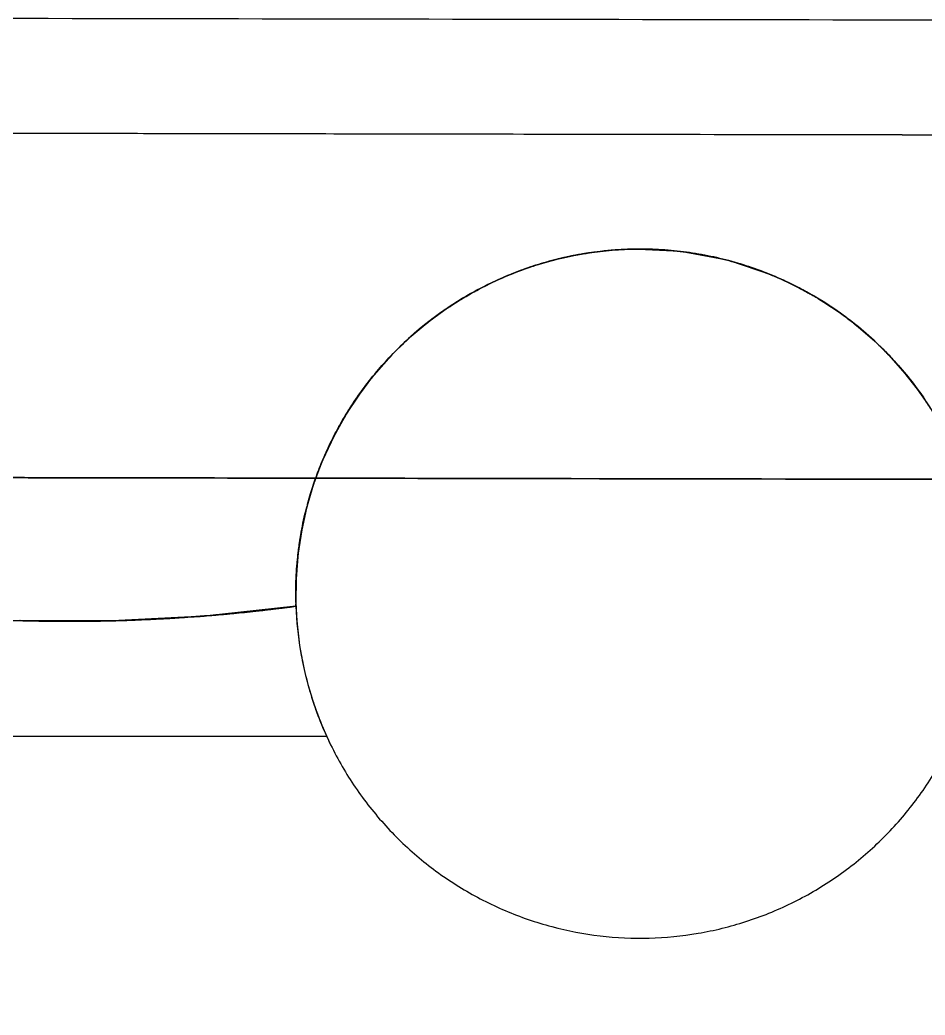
# Model space of a CAD drawing. Header units: metres. Extents: x -1161 to -1080, y 3 to 563.
# Drawn here: x -1093.566 to -1091.989, y 507.716 to 509.449 of the extents above; entities that cross this region are included whole.
import ezdxf

# ---------------------------------------------------------------- set-up
doc = ezdxf.new("R2010")
doc.units = ezdxf.units.M
doc.layers.add('A-GENM', color=7, linetype='Continuous', lineweight=35)

# ---------------------------------------------------------------- blocks, each defined once
blk = doc.blocks.new('CappingBeam_RS39A_CB04 - CappingBeam_RS39A_CB04-57951987-DRG-2873171 - BARRIER LAYOUT')
at = {"layer": 'A-GENM', "color": 253, "lineweight": 25, "true_color": 0xa3a3a3}
blk.add_open_spline([(109.4872, -4.711), (109.5435, -4.9245), (109.6562, -5.3515), (109.8816, -6.2056), (110.1633, -7.2733), (110.5014, -8.5546), (110.8394, -9.8358), (111.1775, -11.1169), (111.5155, -12.398), (111.8487, -13.6607), (112.0692, -14.4963), (112.177, -14.9048)], degree=3, knots=[0, 0, 0, 0, 0.0208333, 0.0416667, 0.0833333, 0.125, 0.1666667, 0.2083333, 0.25, 0.2916667, 0.3315316, 0.3315316, 0.3315316, 0.3315316], dxfattribs=at)
at = {"layer": 'A-GENM', "color": 9, "lineweight": 25, "true_color": 0xbebebe}
blk.add_open_spline([(111.8535, -13.6791), (111.9614, -14.0877), (112.0692, -14.4963), (112.177, -14.9048)], degree=3, dxfattribs=at)
blk = doc.blocks.new('Foundations-Piles - Px-1200-66435315-DRG-2873171 - BARRIER LAYOUT')
at = {"layer": 'A-GENM', "color": 9, "lineweight": 25, "true_color": 0xbebebe}
for start, end in [(98.1818, 106.3636), (98.474, 102.4106), (98.3595, 98.474), (90, 98.1818), (94.1903, 97.7989), (90.2678, 94.1903), (85.2604, 90), (85.9673, 89.6376), (85.2604, 85.9673), (82.0617, 85.2604), (49.0909, 85.2604), (77.7408, 81.4775), (106.3636, 114.5455), (106.6802, 114.5063), (106.555, 106.6802), (102.4106, 105.9618), (73.8555, 77.7408), (69.5094, 73.319), (65.6493, 69.5094), (114.5455, 122.7273), (115.2366, 122.3499), (114.5455, 115.2366), (61.2713, 65.1622), (57.4432, 61.2713), (122.7273, 130.9091), (122.7273, 125.0334), (122.3499, 122.7273), (53.0232, 57.0073), (125.0334, 130.9091), (49.237, 53.0232), (130.9091, 139.0909), (130.9091, 139.0909), (40.9091, 49.0332), (44.7599, 48.8545), (41.0308, 44.7599), (139.0909, 147.2727), (139.0909, 147.2727), (32.7273, 40.9091), (36.471, 40.7042), (32.8247, 36.471), (147.2727, 155.4545), (147.2727, 155.4545), (24.5455, 32.7273), (28.1348, 32.5566), (24.6185, 28.1348), (155.4545, 163.6364), (155.4545, 163.6364), (16.3636, 24.5455), (19.6943, 24.4122), (16.4123, 19.6943), (163.6364, 171.8182), (163.6364, 171.8182), (8.1818, 16.3636), (8.2309, 16.2711), (171.8182, 180), (171.8182, 180), (0, 8.1818), (0, 8.1818), (180, 188.1818), (180, 188.1818), (304.287, 0), (352.0318, 0), (188.1818, 196.3636), (188.1818, 196.3636), (349.383, 351.8182), (351.8507, 352.0318), (344.0627, 349.383), (196.3636, 204.5455), (196.3636, 204.5455), (340.8893, 343.5737), (343.7001, 344.0627), (336.0926, 340.8893), (204.5455, 212.7273), (204.5455, 212.7273), (332.75, 335.363), (335.4873, 336.0926), (328.1212, 332.6991), (212.7273, 220.9091), (212.7273, 220.9091), (324.61, 327.1535), (327.3162, 328.1212), (320.1484, 324.61), (220.9091, 229.0909), (220.9091, 229.0909), (316.5668, 318.9451), (319.1453, 320.1484), (312.1736, 316.5668), (310.9744, 312.1736), (229.0909, 237.2727), (229.0909, 237.2727), (308.5485, 310.7376), (304.287, 308.5485), (302.7273, 304.287), (302.8036, 304.1966), (237.2727, 245.4545), (237.2727, 245.4545), (294.5455, 302.7273), (296.2166, 300.545), (300.545, 302.531), (245.4545, 253.6364), (245.4545, 253.6364), (286.3636, 294.5455), (288.2326, 292.5512), (292.5512, 294.3251), (294.633, 296.2166), (286.4625, 288.2088), (253.6364, 261.0336), (253.6364, 261.8182), (278.1818, 286.3636), (280.1511, 284.5641), (284.5641, 286.12), (261.0336, 261.8182), (261.8182, 264.2124), (261.8182, 270), (264.2124, 268.889), (268.889, 270), (270, 278.1818), (270, 272.219), (272.219, 276.7535), (276.7535, 278.1818), (278.1818, 280.1511)]:
    blk.add_arc((0, 0), 0.6, start, end, dxfattribs=at)
at = {"layer": 'A-GENM', "color": 254, "lineweight": 25, "true_color": 0xd1d1d1}
for start, end in [(97.7989, 98.3595), (89.7105, 90.164), (81.8182, 81.9683), (81.4775, 81.8182), (105.9618, 106.555), (73.6364, 73.7727), (73.319, 73.6364), (65.1622, 65.4545), (57.0073, 57.2727), (48.8545, 49.0332), (40.7042, 40.9091), (32.5566, 32.7273), (24.4122, 24.5455), (318.9451, 319.0909), (310.7376, 310.9091), (302.6023, 302.7273), (294.3251, 294.5455), (286.12, 286.3636)]:
    blk.add_arc((0, 0), 0.6, start, end, dxfattribs=at)
blk = doc.blocks.new('Shotcrete Adaptive v1 - 1200 Dia Pile _ 2_000 Spacing-61394269-DRG-2873171 - BARRIER LAYOUT')
at = {"layer": 'A-GENM', "color": 9, "lineweight": 25, "true_color": 0xbebebe}
for p, q in [((-0.4546, 0.25), (0.4546, 0.25)), ((0.4546, 0.25), (-0.4546, 0.25))]:
    blk.add_line(p, q, dxfattribs=at)
for centre, radius, start, end in [((-1, 0), 0.6, 20.2506, 24.6243), ((-1, 0), 0.6, 20.2506, 24.6243), ((1, 0), 0.6, 155.3757, 156.256), ((1, 0), 0.6, 155.3757, 156.256), ((1, 0), 0.6, 156.256, 159.4284), ((1, 0), 0.6, 156.256, 159.4284), ((1, 0), 0.6, 159.4284, 164.1122), ((1, 0), 0.6, 159.4284, 164.1122), ((-1, 0), 0.6, 17.5708, 20.2506), ((-1, 0), 0.6, 17.5708, 20.2506), ((-1, 0), 0.6, 10.4552, 17.5708), ((-1, 0), 0.6, 10.4552, 17.5708), ((1, 0), 0.6, 164.1122, 165.1814), ((1, 0), 0.6, 164.1122, 165.1814), ((1, 0), 0.6, 165.2053, 167.4341), ((1, 0), 0.6, 165.2053, 167.4341), ((1, 0), 0.6, 167.4341, 171.9769), ((1, 0), 0.6, 167.4341, 171.9769), ((-1, 0), 0.6, 9.7254, 10.4552), ((-1, 0), 0.6, 9.7254, 10.4552), ((-1, 0), 0.6, 2.2116, 9.6825), ((-1, 0), 0.6, 2.2116, 9.6825), ((1, 0), 0.6, 171.9769, 173.3931), ((1, 0), 0.6, 171.9769, 173.3931), ((1, 0), 0.6, 173.7282, 175.3656), ((1, 0), 0.6, 173.7282, 175.3656), ((1, 0), 0.6, 173.41, 173.6668), ((1, 0), 0.6, 173.41, 173.6668), ((0, -2.95), 3, 94.6025, 97.6709), ((0, -2.95), 3, 94.3743, 94.7409), ((0, -2.95), 3, 88.4658, 94.6025), ((0, -2.95), 3, 91.3583, 91.6835), ((0, -2.95), 3, 88.3166, 88.6417), ((0, -2.95), 3, 82.3291, 88.4658), ((0, -2.95), 3, 85.2592, 85.6256), ((1, 0), 0.6, 175.3656, 177.7884), ((1, 0), 0.6, 175.3656, 177.7884), ((0, -2.95), 3, 97.3435, 97.6709), ((0, -2.95), 3, 82.3291, 82.6565)]:
    blk.add_arc(centre, radius, start, end, dxfattribs=at)
at = {"layer": 'A-GENM', "color": 254, "lineweight": 25, "true_color": 0xd1d1d1}
for start, end in [(94.8905, 96.2933), (94.7409, 94.8881), (93.5177, 94.3743), (92.1103, 93.5084), (91.6835, 92.1083), (88.6417, 91.3583), (87.8921, 88.3166), (86.4919, 87.8901), (85.6256, 86.4885), (85.1133, 85.2592), (83.7068, 85.1097), (96.3064, 97.3435), (82.6565, 83.6935)]:
    blk.add_arc((0, -2.95), 3, start, end, dxfattribs=at)
blk = doc.blocks.new('StitchPour_RS39A_05 - StitchPour_RS39A_05-60503718-DRG-2873171 - BARRIER LAYOUT')
at = {"layer": 'A-GENM', "color": 253, "lineweight": 25, "true_color": 0xa3a3a3}
for points, knots in [([(109.3269, -4.8872), (109.3722, -5.059), (109.4739, -5.4444), (109.6883, -6.2568), (109.97, -7.3246), (110.3081, -8.6059), (110.6461, -9.8872), (110.9842, -11.1684), (111.3223, -12.4497), (111.6554, -13.7122), (111.8759, -14.5478), (111.9837, -14.9562)], [0.004072, 0.004072, 0.004072, 0.004072, 0.0208333, 0.0416667, 0.0833333, 0.125, 0.1666667, 0.2083333, 0.25, 0.2916667, 0.3315159, 0.3315159, 0.3315159, 0.3315159]), ([(111.4038, -15.1103), (111.296, -14.7018), (111.0755, -13.8661), (110.686, -12.3898), (110.3197, -11.0016), (109.9816, -9.7203), (109.728, -8.7592), (109.4744, -7.7982), (109.2209, -6.8372), (108.9673, -5.8762), (108.7982, -5.2355), (108.7137, -4.9151)], [0.6684781, 0.6684781, 0.6684781, 0.6684781, 0.7083333, 0.75, 0.8125, 0.84375, 0.875, 0.90625, 0.9375, 0.96875, 1, 1, 1, 1])]:
    blk.add_open_spline(points, degree=3, knots=knots, dxfattribs=at)
at = {"layer": 'A-GENM', "color": 9, "lineweight": 25, "true_color": 0xbebebe}
for points in [[(110.9842, -11.1684), (111.0969, -11.5955), (111.2096, -12.0226), (111.3223, -12.4496)], [(110.622, -12.1474), (110.6621, -12.2994), (110.7022, -12.4514), (110.7423, -12.6033)], [(111.3223, -12.4496), (111.3387, -12.5119), (111.3551, -12.5741), (111.3715, -12.6363)], [(110.7423, -12.6033), (110.8117, -12.8663), (110.8811, -13.1292), (110.9505, -13.3922)], [(111.6134, -13.553), (111.6291, -13.6123), (111.6447, -13.6716), (111.6604, -13.7309)], [(111.0344, -13.7104), (111.0498, -13.7685), (111.0651, -13.8266), (111.0804, -13.8847)], [(111.6604, -13.7309), (111.7681, -14.1393), (111.8759, -14.5478), (111.9837, -14.9562)], [(111.0804, -13.8847), (111.1882, -14.2932), (111.296, -14.7018), (111.4038, -15.1103)]]:
    blk.add_open_spline(points, degree=3, dxfattribs=at)
at = {"layer": 'A-GENM', "color": 253, "lineweight": 25, "true_color": 0xa3a3a3}
for points in [[(111.3715, -12.6363), (111.4522, -12.9419), (111.5328, -13.2474), (111.6134, -13.553)], [(110.9505, -13.3922), (110.9784, -13.4983), (111.0064, -13.6044), (111.0344, -13.7104)]]:
    blk.add_open_spline(points, degree=3, dxfattribs=at)
blk = doc.blocks.new('T2DPAA-T2D-C3S-RS-M3D-100334_rvt-1-DRG-2873171 - BARRIER LAYOUT')
at = {"layer": 'A-GENM', "color": 9, "lineweight": 25, "true_color": 0xbebebe}
for p, q in [((-1092.5017, 509.0497), (-1092.5355, 509.0478)), ((-1092.4157, 509.0459), (-1092.4997, 509.0497)), ((-1092.6227, 509.0339), (-1092.6695, 509.0209)), ((-1092.5874, 509.0411), (-1092.6227, 509.0339)), ((-1092.5355, 509.0478), (-1092.5866, 509.0413)), ((-1092.3311, 509.0298), (-1092.4152, 509.0458)), ((-1092.671, 509.0204), (-1092.7059, 509.0078)), ((-1092.2544, 509.0037), (-1092.3311, 509.0298)), ((-1092.7059, 509.0078), (-1092.7496, 508.9885)), ((-1092.2522, 509.0028), (-1092.2544, 509.0037)), ((-1092.2269, 508.9915), (-1092.2522, 509.0028)), ((-1092.7507, 508.988), (-1092.7841, 508.9702)), ((-1092.7496, 508.9885), (-1092.7507, 508.988)), ((-1092.1818, 508.9676), (-1092.2269, 508.9915)), ((-1092.7841, 508.9702), (-1092.8217, 508.9467)), ((-1092.1778, 508.9652), (-1092.1818, 508.9676)), ((-1092.1497, 508.9474), (-1092.1778, 508.9652)), ((-1092.825, 508.9444), (-1092.8557, 508.9218)), ((-1092.8238, 508.9453), (-1092.825, 508.9444)), ((-1092.822, 508.9464), (-1092.8238, 508.9453)), ((-1092.1149, 508.922), (-1092.1497, 508.9474)), ((-1092.8557, 508.9218), (-1092.8885, 508.8941)), ((-1092.1093, 508.9176), (-1092.1149, 508.922)), ((-1092.0827, 508.8949), (-1092.1093, 508.9176)), ((-1092.0546, 508.8678), (-1092.0823, 508.8945)), ((-1092.8923, 508.8907), (-1092.9196, 508.8638)), ((-1092.891, 508.8919), (-1092.8923, 508.8907)), ((-1092.9196, 508.8638), (-1092.9493, 508.8302)), ((-1092.0481, 508.8609), (-1092.0546, 508.8678)), ((-1092.0237, 508.8334), (-1092.0481, 508.8609)), ((-1092.9512, 508.8278), (-1092.9744, 508.7973)), ((-1092.9499, 508.8294), (-1092.9512, 508.8278)), ((-1092.0023, 508.806), (-1092.0237, 508.8334)), ((-1091.9953, 508.7963), (-1092.0023, 508.806)), ((-1092.9744, 508.7973), (-1092.9989, 508.7599)), ((-1091.9872, 508.7845), (-1091.9953, 508.7963)), ((-1093.0005, 508.7572), (-1093.0191, 508.7236)), ((-1092.9993, 508.7592), (-1093.0005, 508.7572)), ((-1093.0191, 508.7236), (-1093.0382, 508.6826)), ((-1093.0392, 508.6803), (-1093.0503, 508.6514)), ((-1093.0382, 508.6826), (-1093.0392, 508.6803)), ((-1093.0503, 508.6514), (-1093.0528, 508.6444)), ((-1093.0528, 508.6444), (-1093.0643, 508.607)), ((-1093.0651, 508.604), (-1093.0655, 508.6023)), ((-1093.0748, 508.5612), (-1093.0814, 508.5169)), ((-1093.0846, 508.4759), (-1093.085, 508.4344)), ((-1093.0848, 508.4278), (-1093.2445, 508.4109)), ((-1093.085, 508.4344), (-1093.0849, 508.4329)), ((-1093.0849, 508.4323), (-1093.0849, 508.4311)), ((-1093.0849, 508.4311), (-1093.0848, 508.4278)), ((-1093.2445, 508.4109), (-1093.405, 508.4026)), ((-1093.405, 508.4026), (-1093.5656, 508.4029))]:
    blk.add_line(p, q, dxfattribs=at)
at = {"layer": 'A-GENM', "color": 9, "lineweight": 25, "true_color": 0xbebebe, "flags": 128}
for points in [[(-1093.0658, 508.6013), (-1093.0665, 508.5986), (-1093.0748, 508.5612)], [(-1093.0814, 508.5169), (-1093.0818, 508.5139), (-1093.0846, 508.4759)]]:
    blk.add_lwpolyline(points, dxfattribs=at)
at = {"layer": 'A-GENM', "color": 9, "lineweight": 25, "true_color": 0xbebebe}
for points, knots in [([(-1092.5845, 509.0416), (-1092.5713, 509.0439), (-1092.5438, 509.0475), (-1092.5161, 509.0493), (-1092.5018, 509.0497)], [0.77193265, 0.77193265, 0.77193265, 0.77193265, 0.80769231, 0.84615385, 0.84615385, 0.84615385, 0.84615385]), ([(-1092.7465, 508.99), (-1092.735, 508.9956), (-1092.7102, 509.0066), (-1092.6847, 509.016), (-1092.671, 509.0204)], [0.61969199, 0.61969199, 0.61969199, 0.61969199, 0.65384615, 0.69230769, 0.69230769, 0.69230769, 0.69230769]), ([(-1092.2118, 508.984), (-1092.2055, 508.9808), (-1092.197, 508.9762), (-1092.1886, 508.9715), (-1092.1864, 508.9702)], [-0.84210526, -0.84210526, -0.84210526, -0.84210526, -0.81578947, -0.80641053, -0.80641053, -0.80641053, -0.80641053]), ([(-1092.8876, 508.895), (-1092.8785, 508.9032), (-1092.8583, 508.9204), (-1092.8369, 508.9362), (-1092.8251, 508.9444)], [0.46731895, 0.46731895, 0.46731895, 0.46731895, 0.5, 0.53846154, 0.53846154, 0.53846154, 0.53846154]), ([(-1092.0513, 508.8643), (-1092.0484, 508.8613), (-1092.0324, 508.8441), (-1092.0173, 508.826), (-1092.0056, 508.8105)], [0.40596767, 0.40596767, 0.40596767, 0.40596767, 0.42105263, 0.49303471, 0.49303471, 0.49303471, 0.49303471]), ([(-1093.0212, 508.7196), (-1093.0179, 508.726), (-1093.0113, 508.7387), (-1093.0042, 508.7511), (-1093.0005, 508.7572)], [-0.73076923, -0.73076923, -0.73076923, -0.73076923, -0.71153846, -0.69243299, -0.69243299, -0.69243299, -0.69243299]), ([(-1093.0806, 508.5239), (-1093.0801, 508.5278), (-1093.0787, 508.5388), (-1093.0769, 508.5497), (-1093.0756, 508.5568)], [-0.91429237, -0.91429237, -0.91429237, -0.91429237, -0.90384615, -0.88461538, -0.88461538, -0.88461538, -0.88461538]), ([(-1093.4046, 508.4026), (-1093.3706, 508.4035), (-1093.3172, 508.4057), (-1093.2638, 508.4094), (-1093.2444, 508.4109)], [0.6004676, 0.6004676, 0.6004676, 0.6004676, 0.7272727, 0.8001832, 0.8001832, 0.8001832, 0.8001832])]:
    blk.add_open_spline(points, degree=3, knots=knots, dxfattribs=at)
at = {"layer": 'A-GENM', "color": 254, "lineweight": 25, "true_color": 0xd1d1d1}
for points in [[(-1092.5017, 509.0497), (-1092.5161, 509.0493), (-1092.5304, 509.0484), (-1092.5447, 509.047)], [(-1092.4586, 509.0493), (-1092.473, 509.05), (-1092.4874, 509.0501), (-1092.5017, 509.0497)], [(-1092.4157, 509.0459), (-1092.43, 509.0475), (-1092.4443, 509.0487), (-1092.4586, 509.0493)], [(-1092.6296, 509.0323), (-1092.6423, 509.0291), (-1092.6549, 509.0256), (-1092.6673, 509.0216)], [(-1092.5874, 509.0411), (-1092.6016, 509.0387), (-1092.6156, 509.0357), (-1092.6296, 509.0323)], [(-1092.5845, 509.0416), (-1092.5851, 509.0415), (-1092.5858, 509.0414), (-1092.5864, 509.0413)], [(-1092.5447, 509.047), (-1092.558, 509.0456), (-1092.5713, 509.0439), (-1092.5845, 509.0416)], [(-1092.3731, 509.0393), (-1092.3872, 509.042), (-1092.4014, 509.0442), (-1092.4157, 509.0459)], [(-1092.3311, 509.0298), (-1092.345, 509.0335), (-1092.359, 509.0367), (-1092.3731, 509.0393)], [(-1092.671, 509.0204), (-1092.6846, 509.016), (-1092.6981, 509.011), (-1092.7114, 509.0056)], [(-1092.6697, 509.0208), (-1092.6701, 509.0207), (-1092.6705, 509.0206), (-1092.671, 509.0204)], [(-1092.2903, 509.0174), (-1092.3037, 509.022), (-1092.3173, 509.0261), (-1092.3311, 509.0298)], [(-1092.2576, 509.0051), (-1092.2684, 509.0095), (-1092.2793, 509.0136), (-1092.2903, 509.0174)], [(-1092.7114, 509.0056), (-1092.7233, 509.0008), (-1092.735, 508.9956), (-1092.7465, 508.99)], [(-1092.2531, 509.0032), (-1092.2546, 509.0038), (-1092.2561, 509.0044), (-1092.2576, 509.0051)], [(-1092.2504, 509.0021), (-1092.2513, 509.0024), (-1092.2522, 509.0028), (-1092.2531, 509.0032)], [(-1092.2118, 508.984), (-1092.2245, 508.9905), (-1092.2374, 508.9965), (-1092.2504, 509.0021)], [(-1092.7507, 508.988), (-1092.7636, 508.9816), (-1092.7762, 508.9748), (-1092.7886, 508.9675)], [(-1092.7492, 508.9887), (-1092.7497, 508.9885), (-1092.7502, 508.9882), (-1092.7507, 508.988)], [(-1092.7465, 508.99), (-1092.7474, 508.9896), (-1092.7483, 508.9891), (-1092.7492, 508.9887)], [(-1092.1864, 508.9702), (-1092.1947, 508.975), (-1092.2032, 508.9796), (-1092.2118, 508.984)], [(-1092.7886, 508.9675), (-1092.7994, 508.9612), (-1092.8101, 508.9545), (-1092.8205, 508.9475)], [(-1092.1795, 508.9662), (-1092.1818, 508.9676), (-1092.1841, 508.9689), (-1092.1864, 508.9702)], [(-1092.1745, 508.9632), (-1092.1762, 508.9642), (-1092.1778, 508.9652), (-1092.1795, 508.9662)], [(-1092.1389, 508.9399), (-1092.1505, 508.9481), (-1092.1624, 508.9559), (-1092.1745, 508.9632)], [(-1092.825, 508.9444), (-1092.8368, 508.9363), (-1092.8484, 508.9277), (-1092.8596, 508.9188)], [(-1092.8233, 508.9456), (-1092.8239, 508.9452), (-1092.8244, 508.9448), (-1092.825, 508.9444)], [(-1092.822, 508.9464), (-1092.8225, 508.9461), (-1092.8229, 508.9459), (-1092.8233, 508.9456)], [(-1092.8205, 508.9475), (-1092.8209, 508.9472), (-1092.8213, 508.9469), (-1092.8218, 508.9466)], [(-1092.1196, 508.9256), (-1092.1259, 508.9305), (-1092.1323, 508.9353), (-1092.1389, 508.9399)], [(-1092.8596, 508.9188), (-1092.8692, 508.9111), (-1092.8785, 508.9032), (-1092.8876, 508.8949)], [(-1092.1118, 508.9196), (-1092.1144, 508.9216), (-1092.117, 508.9236), (-1092.1196, 508.9256)], [(-1092.1049, 508.914), (-1092.1072, 508.9159), (-1092.1095, 508.9177), (-1092.1118, 508.9196)], [(-1092.0729, 508.8858), (-1092.0832, 508.8956), (-1092.0939, 508.905), (-1092.1049, 508.914)], [(-1092.8905, 508.8923), (-1092.8911, 508.8918), (-1092.8917, 508.8912), (-1092.8922, 508.8907)], [(-1092.8876, 508.8949), (-1092.8882, 508.8944), (-1092.8887, 508.894), (-1092.8892, 508.8935)], [(-1092.8922, 508.8907), (-1092.9028, 508.881), (-1092.913, 508.8708), (-1092.9228, 508.8604)], [(-1092.0589, 508.8721), (-1092.0635, 508.8767), (-1092.0682, 508.8813), (-1092.0729, 508.8858)], [(-1092.9228, 508.8604), (-1092.931, 508.8516), (-1092.939, 508.8426), (-1092.9467, 508.8333)], [(-1092.0513, 508.8643), (-1092.0538, 508.8669), (-1092.0563, 508.8695), (-1092.0589, 508.8721)], [(-1092.043, 508.8554), (-1092.0457, 508.8584), (-1092.0485, 508.8614), (-1092.0513, 508.8643)], [(-1092.0153, 508.823), (-1092.0241, 508.8341), (-1092.0334, 508.845), (-1092.043, 508.8554)], [(-1092.9511, 508.8279), (-1092.9602, 508.8168), (-1092.9688, 508.8053), (-1092.977, 508.7935)], [(-1092.9494, 508.83), (-1092.95, 508.8293), (-1092.9506, 508.8286), (-1092.9511, 508.8279)], [(-1092.9467, 508.8333), (-1092.9472, 508.8328), (-1092.9476, 508.8322), (-1092.9481, 508.8316)], [(-1092.0056, 508.8105), (-1092.0088, 508.8147), (-1092.012, 508.8189), (-1092.0153, 508.823)], [(-1091.999, 508.8015), (-1092.0012, 508.8045), (-1092.0034, 508.8075), (-1092.0056, 508.8105)], [(-1092.977, 508.7935), (-1092.9838, 508.7839), (-1092.9903, 508.774), (-1092.9964, 508.764)], [(-1091.99, 508.7887), (-1091.9929, 508.793), (-1091.9959, 508.7972), (-1091.999, 508.8015)], [(-1093.0004, 508.7574), (-1093.0078, 508.745), (-1093.0147, 508.7324), (-1093.0211, 508.7196)], [(-1092.9989, 508.7599), (-1092.9994, 508.7591), (-1092.9999, 508.7582), (-1093.0004, 508.7574)], [(-1092.9964, 508.764), (-1092.9971, 508.7628), (-1092.9979, 508.7616), (-1092.9986, 508.7604)], [(-1093.0211, 508.7196), (-1093.0263, 508.7093), (-1093.0312, 508.6988), (-1093.0358, 508.6882)], [(-1093.0358, 508.6882), (-1093.0365, 508.6867), (-1093.0372, 508.6851), (-1093.0378, 508.6835)], [(-1093.0392, 508.6803), (-1093.0432, 508.6706), (-1093.047, 508.6609), (-1093.0505, 508.651)], [(-1093.0378, 508.6835), (-1093.0383, 508.6825), (-1093.0387, 508.6815), (-1093.0391, 508.6805)], [(-1093.0505, 508.651), (-1093.0555, 508.6368), (-1093.0601, 508.6223), (-1093.0641, 508.6077)], [(-1093.0665, 508.5986), (-1093.0728, 508.5741), (-1093.0775, 508.5491), (-1093.0806, 508.5239)], [(-1093.0655, 508.6024), (-1093.0658, 508.6012), (-1093.0661, 508.6), (-1093.0664, 508.5988)], [(-1093.0643, 508.607), (-1093.0644, 508.6064), (-1093.0645, 508.6059), (-1093.0647, 508.6054)], [(-1093.0818, 508.5139), (-1093.0844, 508.4889), (-1093.0856, 508.4637), (-1093.0851, 508.4386)], [(-1093.0813, 508.5181), (-1093.0814, 508.5168), (-1093.0816, 508.5154), (-1093.0817, 508.5141)], [(-1093.0806, 508.5239), (-1093.0808, 508.522), (-1093.0811, 508.52), (-1093.0813, 508.5181)], [(-1093.0848, 508.4281), (-1093.1377, 508.421), (-1093.1908, 508.4153), (-1093.2441, 508.4111)], [(-1093.0851, 508.4386), (-1093.0851, 508.4372), (-1093.085, 508.4358), (-1093.085, 508.4344)], [(-1093.0849, 508.4324), (-1093.0849, 508.431), (-1093.0848, 508.4295), (-1093.0848, 508.4281)], [(-1093.4046, 508.4026), (-1093.4581, 508.4013), (-1093.5117, 508.4014), (-1093.5652, 508.4029)]]:
    blk.add_open_spline(points, degree=3, dxfattribs=at)
at = {"layer": 'A-GENM', "color": 9, "lineweight": 25, "true_color": 0xbebebe}
for points in [[(-1092.5447, 509.0469), (-1092.5304, 509.0484), (-1092.5161, 509.0493), (-1092.5017, 509.0497)], [(-1092.5018, 509.0497), (-1092.473, 509.0505), (-1092.4442, 509.0492), (-1092.4157, 509.0459)], [(-1092.5017, 509.0497), (-1092.4874, 509.0501), (-1092.473, 509.05), (-1092.4586, 509.0493)], [(-1092.4586, 509.0493), (-1092.4443, 509.0487), (-1092.43, 509.0475), (-1092.4157, 509.0459)], [(-1092.6673, 509.0216), (-1092.6412, 509.0299), (-1092.6145, 509.0365), (-1092.5875, 509.0411)], [(-1092.6673, 509.0216), (-1092.6549, 509.0256), (-1092.6423, 509.0291), (-1092.6296, 509.0323)], [(-1092.6296, 509.0323), (-1092.6156, 509.0357), (-1092.6016, 509.0387), (-1092.5874, 509.0411)], [(-1092.5864, 509.0413), (-1092.5858, 509.0414), (-1092.5851, 509.0415), (-1092.5845, 509.0416)], [(-1092.5864, 509.0413), (-1092.5858, 509.0414), (-1092.5851, 509.0415), (-1092.5845, 509.0416)], [(-1092.5845, 509.0416), (-1092.5713, 509.0438), (-1092.558, 509.0456), (-1092.5447, 509.0469)], [(-1092.4157, 509.0459), (-1092.4014, 509.0442), (-1092.3872, 509.042), (-1092.3731, 509.0393)], [(-1092.4157, 509.0459), (-1092.3872, 509.0425), (-1092.3588, 509.0372), (-1092.3311, 509.0298)], [(-1092.3731, 509.0393), (-1092.359, 509.0367), (-1092.345, 509.0335), (-1092.3311, 509.0298)], [(-1092.7114, 509.0056), (-1092.6981, 509.011), (-1092.6846, 509.016), (-1092.671, 509.0204)], [(-1092.671, 509.0204), (-1092.6705, 509.0206), (-1092.6701, 509.0207), (-1092.6697, 509.0208)], [(-1092.671, 509.0204), (-1092.6706, 509.0205), (-1092.6702, 509.0207), (-1092.6697, 509.0208)], [(-1092.3311, 509.0298), (-1092.3173, 509.0261), (-1092.3037, 509.022), (-1092.2903, 509.0174)], [(-1092.3311, 509.0298), (-1092.3061, 509.0231), (-1092.2815, 509.0149), (-1092.2576, 509.0051)], [(-1092.2903, 509.0174), (-1092.2793, 509.0136), (-1092.2683, 509.0095), (-1092.2576, 509.0051)], [(-1092.7465, 508.99), (-1092.735, 508.9956), (-1092.7233, 509.0008), (-1092.7114, 509.0056)], [(-1092.2576, 509.0051), (-1092.2561, 509.0044), (-1092.2546, 509.0038), (-1092.2531, 509.0032)], [(-1092.2576, 509.0051), (-1092.2561, 509.0044), (-1092.2546, 509.0038), (-1092.253, 509.0032)], [(-1092.2531, 509.0032), (-1092.2522, 509.0028), (-1092.2513, 509.0025), (-1092.2504, 509.0021)], [(-1092.253, 509.0032), (-1092.2302, 508.9936), (-1092.2079, 508.9826), (-1092.1864, 508.9702)], [(-1092.2504, 509.0021), (-1092.2374, 508.9965), (-1092.2245, 508.9905), (-1092.2118, 508.984)], [(-1092.7887, 508.9675), (-1092.7763, 508.9747), (-1092.7637, 508.9816), (-1092.7508, 508.9879)], [(-1092.7886, 508.9675), (-1092.7762, 508.9748), (-1092.7636, 508.9816), (-1092.7507, 508.9879)], [(-1092.7508, 508.9879), (-1092.7503, 508.9882), (-1092.7497, 508.9884), (-1092.7492, 508.9887)], [(-1092.7507, 508.988), (-1092.7502, 508.9882), (-1092.7497, 508.9885), (-1092.7492, 508.9887)], [(-1092.7492, 508.9887), (-1092.7483, 508.9891), (-1092.7474, 508.9896), (-1092.7465, 508.99)], [(-1092.7492, 508.9887), (-1092.7483, 508.9891), (-1092.7474, 508.9896), (-1092.7465, 508.99)], [(-1092.8205, 508.9475), (-1092.8101, 508.9545), (-1092.7994, 508.9612), (-1092.7886, 508.9675)], [(-1092.8204, 508.9475), (-1092.81, 508.9545), (-1092.7995, 508.9612), (-1092.7887, 508.9675)], [(-1092.1864, 508.9702), (-1092.1841, 508.9689), (-1092.1818, 508.9676), (-1092.1795, 508.9662)], [(-1092.1864, 508.9702), (-1092.1841, 508.9689), (-1092.1818, 508.9676), (-1092.1795, 508.9662)], [(-1092.1795, 508.9662), (-1092.1778, 508.9652), (-1092.1762, 508.9642), (-1092.1745, 508.9632)], [(-1092.1795, 508.9662), (-1092.1778, 508.9652), (-1092.1762, 508.9642), (-1092.1745, 508.9632)], [(-1092.1745, 508.9632), (-1092.1624, 508.9559), (-1092.1505, 508.9481), (-1092.1389, 508.9399)], [(-1092.1745, 508.9632), (-1092.1623, 508.9558), (-1092.1504, 508.948), (-1092.1388, 508.9398)], [(-1092.8596, 508.9188), (-1092.8484, 508.9277), (-1092.8368, 508.9363), (-1092.825, 508.9444)], [(-1092.8251, 508.9444), (-1092.8245, 508.9448), (-1092.8239, 508.9451), (-1092.8233, 508.9455)], [(-1092.825, 508.9444), (-1092.8244, 508.9448), (-1092.8239, 508.9452), (-1092.8233, 508.9456)], [(-1092.8233, 508.9456), (-1092.8229, 508.9459), (-1092.8225, 508.9461), (-1092.822, 508.9464)], [(-1092.8233, 508.9455), (-1092.8229, 508.9458), (-1092.8225, 508.9461), (-1092.822, 508.9464)], [(-1092.8218, 508.9466), (-1092.8213, 508.9469), (-1092.8209, 508.9472), (-1092.8205, 508.9475)], [(-1092.8217, 508.9466), (-1092.8213, 508.9469), (-1092.8208, 508.9472), (-1092.8204, 508.9475)], [(-1092.1389, 508.9399), (-1092.1323, 508.9353), (-1092.1259, 508.9305), (-1092.1196, 508.9256)], [(-1092.1388, 508.9398), (-1092.1323, 508.9352), (-1092.1259, 508.9305), (-1092.1196, 508.9256)], [(-1092.8876, 508.8949), (-1092.8785, 508.9032), (-1092.8692, 508.9111), (-1092.8596, 508.9188)], [(-1092.1196, 508.9256), (-1092.117, 508.9236), (-1092.1144, 508.9216), (-1092.1118, 508.9196)], [(-1092.1196, 508.9256), (-1092.117, 508.9236), (-1092.1144, 508.9216), (-1092.1118, 508.9196)], [(-1092.1118, 508.9196), (-1092.1095, 508.9177), (-1092.1072, 508.9159), (-1092.1049, 508.914)], [(-1092.1118, 508.9196), (-1092.0932, 508.9048), (-1092.0755, 508.8889), (-1092.0589, 508.8721)], [(-1092.1049, 508.914), (-1092.0939, 508.905), (-1092.0832, 508.8956), (-1092.0729, 508.8858)], [(-1092.8924, 508.8906), (-1092.8918, 508.8912), (-1092.8912, 508.8917), (-1092.8906, 508.8923)], [(-1092.8922, 508.8907), (-1092.8917, 508.8912), (-1092.8911, 508.8918), (-1092.8905, 508.8923)], [(-1092.8892, 508.8935), (-1092.8887, 508.894), (-1092.8881, 508.8945), (-1092.8876, 508.895)], [(-1092.8892, 508.8935), (-1092.8887, 508.8939), (-1092.8882, 508.8944), (-1092.8876, 508.8949)], [(-1092.9229, 508.8603), (-1092.9131, 508.8707), (-1092.9029, 508.8809), (-1092.8924, 508.8906)], [(-1092.9228, 508.8604), (-1092.913, 508.8708), (-1092.9028, 508.8809), (-1092.8923, 508.8906)], [(-1092.0729, 508.8858), (-1092.0681, 508.8813), (-1092.0635, 508.8767), (-1092.0589, 508.8721)], [(-1092.9467, 508.8333), (-1092.939, 508.8426), (-1092.931, 508.8516), (-1092.9228, 508.8604)], [(-1092.9466, 508.8334), (-1092.939, 508.8426), (-1092.9311, 508.8516), (-1092.9229, 508.8603)], [(-1092.0589, 508.8721), (-1092.0563, 508.8695), (-1092.0538, 508.8669), (-1092.0513, 508.8643)], [(-1092.0589, 508.8721), (-1092.0563, 508.8695), (-1092.0538, 508.8669), (-1092.0513, 508.8643)], [(-1092.0513, 508.8643), (-1092.0485, 508.8614), (-1092.0457, 508.8584), (-1092.043, 508.8554)], [(-1092.043, 508.8554), (-1092.0334, 508.845), (-1092.0241, 508.8341), (-1092.0153, 508.823)], [(-1092.9964, 508.7641), (-1092.9827, 508.7863), (-1092.9676, 508.8076), (-1092.9512, 508.8278)], [(-1092.977, 508.7935), (-1092.9688, 508.8053), (-1092.9602, 508.8168), (-1092.9511, 508.8279)], [(-1092.9512, 508.8278), (-1092.9507, 508.8285), (-1092.9501, 508.8292), (-1092.9495, 508.83)], [(-1092.9511, 508.8279), (-1092.9506, 508.8286), (-1092.95, 508.8293), (-1092.9494, 508.83)], [(-1092.9481, 508.8316), (-1092.9476, 508.8322), (-1092.9471, 508.8328), (-1092.9466, 508.8334)], [(-1092.9481, 508.8316), (-1092.9476, 508.8322), (-1092.9472, 508.8328), (-1092.9467, 508.8333)], [(-1092.0153, 508.823), (-1092.012, 508.8189), (-1092.0088, 508.8147), (-1092.0056, 508.8105)], [(-1092.0056, 508.8105), (-1092.0034, 508.8075), (-1092.0012, 508.8045), (-1091.999, 508.8015)], [(-1092.0056, 508.8105), (-1092.0034, 508.8075), (-1092.0011, 508.8045), (-1091.999, 508.8014)], [(-1092.9964, 508.764), (-1092.9903, 508.774), (-1092.9838, 508.7839), (-1092.977, 508.7935)], [(-1091.999, 508.8015), (-1091.9959, 508.7972), (-1091.9929, 508.793), (-1091.99, 508.7887)], [(-1091.999, 508.8014), (-1091.9959, 508.7972), (-1091.9928, 508.7929), (-1091.9899, 508.7885)], [(-1093.0358, 508.6883), (-1093.0255, 508.712), (-1093.0137, 508.735), (-1093.0005, 508.7572)], [(-1093.0005, 508.7572), (-1093, 508.7581), (-1092.9995, 508.759), (-1092.9989, 508.7599)], [(-1093.0004, 508.7574), (-1092.9999, 508.7582), (-1092.9994, 508.7591), (-1092.9989, 508.7599)], [(-1092.9986, 508.7604), (-1092.9979, 508.7616), (-1092.9971, 508.7628), (-1092.9964, 508.7641)], [(-1092.9986, 508.7604), (-1092.9979, 508.7616), (-1092.9971, 508.7628), (-1092.9964, 508.764)], [(-1093.0358, 508.6882), (-1093.0312, 508.6988), (-1093.0263, 508.7093), (-1093.0212, 508.7196)], [(-1093.0378, 508.6835), (-1093.0372, 508.6851), (-1093.0365, 508.6867), (-1093.0358, 508.6883)], [(-1093.0378, 508.6835), (-1093.0372, 508.6851), (-1093.0365, 508.6867), (-1093.0358, 508.6882)], [(-1093.0505, 508.651), (-1093.047, 508.6609), (-1093.0432, 508.6706), (-1093.0392, 508.6803)], [(-1093.0505, 508.651), (-1093.047, 508.6609), (-1093.0432, 508.6706), (-1093.0392, 508.6803)], [(-1093.0392, 508.6803), (-1093.0387, 508.6814), (-1093.0383, 508.6824), (-1093.0378, 508.6835)], [(-1093.0391, 508.6805), (-1093.0387, 508.6815), (-1093.0383, 508.6825), (-1093.0378, 508.6835)], [(-1093.064, 508.6078), (-1093.0601, 508.6224), (-1093.0555, 508.6368), (-1093.0505, 508.651)], [(-1093.0542, 508.6401), (-1093.053, 508.6438), (-1093.0518, 508.6474), (-1093.0505, 508.651)], [(-1093.0641, 508.6077), (-1093.0611, 508.6186), (-1093.0578, 508.6294), (-1093.0542, 508.6401)], [(-1093.0806, 508.524), (-1093.0775, 508.5491), (-1093.0727, 508.5741), (-1093.0665, 508.5986)], [(-1093.0756, 508.5568), (-1093.0731, 508.5708), (-1093.07, 508.5848), (-1093.0665, 508.5986)], [(-1093.0665, 508.5986), (-1093.0662, 508.5998), (-1093.0658, 508.6011), (-1093.0655, 508.6023)], [(-1093.0664, 508.5988), (-1093.0661, 508.6), (-1093.0658, 508.6012), (-1093.0655, 508.6024)], [(-1093.0647, 508.6054), (-1093.0645, 508.6059), (-1093.0644, 508.6064), (-1093.0643, 508.607)], [(-1093.0647, 508.6055), (-1093.0645, 508.606), (-1093.0644, 508.6065), (-1093.0643, 508.607)], [(-1093.0851, 508.4387), (-1093.0855, 508.4638), (-1093.0844, 508.4889), (-1093.0818, 508.5139)], [(-1093.0848, 508.4712), (-1093.0843, 508.4854), (-1093.0833, 508.4997), (-1093.0818, 508.5139)], [(-1093.0818, 508.5139), (-1093.0816, 508.5153), (-1093.0815, 508.5166), (-1093.0813, 508.518)], [(-1093.0817, 508.5141), (-1093.0816, 508.5154), (-1093.0815, 508.5168), (-1093.0813, 508.5181)], [(-1093.0813, 508.518), (-1093.0811, 508.52), (-1093.0808, 508.522), (-1093.0806, 508.524)], [(-1093.0813, 508.5181), (-1093.0811, 508.52), (-1093.0808, 508.522), (-1093.0806, 508.5239)], [(-1093.0851, 508.4386), (-1093.0853, 508.4495), (-1093.0852, 508.4603), (-1093.0848, 508.4712)], [(-1093.2443, 508.411), (-1093.191, 508.4152), (-1093.1378, 508.4208), (-1093.0848, 508.4278)], [(-1093.1573, 508.4193), (-1093.1331, 508.4219), (-1093.1089, 508.4249), (-1093.0848, 508.4281)], [(-1093.085, 508.4344), (-1093.085, 508.4358), (-1093.0851, 508.4373), (-1093.0851, 508.4387)], [(-1093.085, 508.4344), (-1093.085, 508.4358), (-1093.0851, 508.4372), (-1093.0851, 508.4386)], [(-1093.0848, 508.4281), (-1093.0848, 508.4295), (-1093.0849, 508.431), (-1093.0849, 508.4324)], [(-1093.0848, 508.4278), (-1093.0848, 508.4293), (-1093.0849, 508.4308), (-1093.0849, 508.4323)], [(-1093.3757, 508.4035), (-1093.3514, 508.4044), (-1093.3271, 508.4055), (-1093.3028, 508.407)], [(-1093.3028, 508.407), (-1093.2833, 508.4081), (-1093.2638, 508.4095), (-1093.2443, 508.4111)], [(-1093.2441, 508.4111), (-1093.2394, 508.4114), (-1093.2347, 508.4118), (-1093.23, 508.4122)], [(-1093.23, 508.4122), (-1093.2057, 508.4143), (-1093.1815, 508.4166), (-1093.1573, 508.4193)], [(-1093.5652, 508.4029), (-1093.5507, 508.4025), (-1093.5362, 508.4022), (-1093.5218, 508.402)], [(-1093.5652, 508.4029), (-1093.5507, 508.4025), (-1093.5363, 508.4022), (-1093.5218, 508.402)], [(-1093.5218, 508.402), (-1093.4827, 508.4014), (-1093.4437, 508.4017), (-1093.4047, 508.4026)], [(-1093.5218, 508.402), (-1093.4974, 508.4016), (-1093.4731, 508.4016), (-1093.4487, 508.4019)], [(-1093.4487, 508.4019), (-1093.434, 508.402), (-1093.4193, 508.4023), (-1093.4046, 508.4026)], [(-1093.4045, 508.4026), (-1093.3949, 508.4029), (-1093.3853, 508.4032), (-1093.3757, 508.4035)]]:
    blk.add_open_spline(points, degree=3, dxfattribs=at)
at = {"layer": 'A-GENM', "color": 254, "lineweight": 25, "true_color": 0xd1d1d1}
blk.add_open_spline([(-1093.2443, 508.4111), (-1093.2638, 508.4095), (-1093.3171, 508.4058), (-1093.3706, 508.4035), (-1093.4045, 508.4026)], degree=3, knots=[-0.8003059, -0.8003059, -0.8003059, -0.8003059, -0.7272727, -0.6004937, -0.6004937, -0.6004937, -0.6004937], dxfattribs=at)
at = {"layer": 'A-GENM', "color": 253, "lineweight": 25, "true_color": 0xa3a3a3}
for name, p, rotation in [('CappingBeam_RS39A_CB04 - CappingBeam_RS39A_CB04-57951987-DRG-2873171 - BARRIER LAYOUT', (-1134.0578, 404.8616), 75.11694444444437), ('StitchPour_RS39A_05 - StitchPour_RS39A_05-60503718-DRG-2873171 - BARRIER LAYOUT', (-1134.0578, 404.8616), 75.11694444444437), ('Foundations-Piles - Px-1200-66435315-DRG-2873171 - BARRIER LAYOUT', (-1092.4852, 508.4499), 75.11694444444437), ('Shotcrete Adaptive v1 - 1200 Dia Pile _ 2_000 Spacing-61394269-DRG-2873171 - BARRIER LAYOUT', (-1093.4852, 508.4517), 179.8981467707067)]:
    blk.add_blockref(name, p, dxfattribs=dict(at, rotation=rotation))

msp = doc.modelspace()

# ---------------------------------------------------------------- block references
at = {"lineweight": 5}
msp.add_blockref('T2DPAA-T2D-C3S-RS-M3D-100334_rvt-1-DRG-2873171 - BARRIER LAYOUT', (0, 0), dxfattribs=at)

doc.saveas('drawing.dxf')
